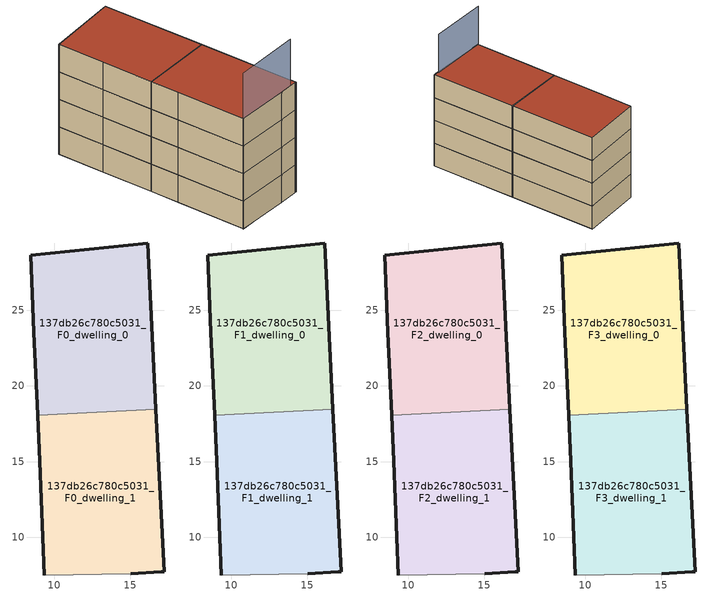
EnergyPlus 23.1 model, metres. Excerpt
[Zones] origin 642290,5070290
137db26c780c5031_F0_dwelling_0
 floor ground (EU_floor_Construction): 16.71,18.46 16.16,29.42 8.45,28.62 8.65,23.52 8.91,18.06 z0
 wall outside (EU_wall_Construction): 8.91,18.06 8.65,23.52 8.45,28.62 16.16,29.42 16.71,18.46 z0:3
 wall to 137db26c780c5031_F0_dwelling_1 (EU_wall_Construction): 16.71,18.46 8.91,18.06 z0:3
137db26c780c5031_F0_dwelling_1
 floor ground (EU_floor_Construction): 17.25,7.71 16.71,18.46 8.91,18.06 9.05,15.01 9.35,7.51 15.05,7.61 17.05,7.71 z0
 wall outside (EU_wall_Construction): 9.35,7.51 9.05,15.01 8.91,18.06 / 16.71,18.46 17.25,7.71 17.05,7.71 15.05,7.61 z0:3
 wall adiabatic (EU_wall_Construction): 15.05,7.61 9.35,7.51 z0:3
137db26c780c5031_F1_dwelling_0
 floor to 137db26c780c5031_F0_dwelling_0 (EU_floor_Construction): 16.71,18.46 16.16,29.42 8.45,28.62 8.65,23.52 8.91,18.06 z3
 wall outside (EU_wall_Construction): 8.91,18.06 8.65,23.52 8.45,28.62 16.16,29.42 16.71,18.46 z3:6
 wall to 137db26c780c5031_F1_dwelling_1 (EU_wall_Construction): 16.71,18.46 8.91,18.06 z3:6
137db26c780c5031_F1_dwelling_1
 floor to 137db26c780c5031_F0_dwelling_1 (EU_floor_Construction): 17.25,7.71 16.71,18.46 8.91,18.06 9.05,15.01 9.35,7.51 15.05,7.61 17.05,7.71 z3
 wall outside (EU_wall_Construction): 9.35,7.51 9.05,15.01 8.91,18.06 / 16.71,18.46 17.25,7.71 17.05,7.71 15.05,7.61 z3:6
 wall adiabatic (EU_wall_Construction): 15.05,7.61 9.35,7.51 z3:6
137db26c780c5031_F2_dwelling_0
 floor to 137db26c780c5031_F1_dwelling_0 (EU_floor_Construction): 16.71,18.46 16.16,29.42 8.45,28.62 8.65,23.52 8.91,18.06 z6
 wall outside (EU_wall_Construction): 8.91,18.06 8.65,23.52 8.45,28.62 16.16,29.42 16.71,18.46 z6:9
 wall to 137db26c780c5031_F2_dwelling_1 (EU_wall_Construction): 16.71,18.46 8.91,18.06 z6:9
137db26c780c5031_F2_dwelling_1
 floor to 137db26c780c5031_F1_dwelling_1 (EU_floor_Construction): 17.25,7.71 16.71,18.46 8.91,18.06 9.05,15.01 9.35,7.51 15.05,7.61 17.05,7.71 z6
 wall outside (EU_wall_Construction): 9.35,7.51 9.05,15.01 8.91,18.06 / 16.71,18.46 17.25,7.71 17.05,7.71 15.05,7.61 z6:9
 wall adiabatic (EU_wall_Construction): 15.05,7.61 9.35,7.51 z6:9
137db26c780c5031_F3_dwelling_0
 floor to 137db26c780c5031_F2_dwelling_0 (EU_floor_Construction): 16.71,18.46 16.16,29.42 8.45,28.62 8.65,23.52 8.91,18.06 z9
 wall outside (EU_wall_Construction): 8.91,18.06 8.65,23.52 8.45,28.62 16.16,29.42 16.71,18.46 z9:12
 wall to 137db26c780c5031_F3_dwelling_1 (EU_wall_Construction): 16.71,18.46 8.91,18.06 z9:12
 roof outside (EU_roof_Construction): 16.16,29.42 16.71,18.46 8.91,18.06 8.65,23.52 8.45,28.62 z12
137db26c780c5031_F3_dwelling_1
 floor to 137db26c780c5031_F2_dwelling_1 (EU_floor_Construction): 17.25,7.71 16.71,18.46 8.91,18.06 9.05,15.01 9.35,7.51 15.05,7.61 17.05,7.71 z9
 wall outside (EU_wall_Construction): 9.35,7.51 9.05,15.01 8.91,18.06 / 16.71,18.46 17.25,7.71 17.05,7.71 15.05,7.61 z9:12
 wall adiabatic (EU_wall_Construction): 15.05,7.61 9.35,7.51 z9:12
 roof outside (EU_roof_Construction): 16.71,18.46 17.25,7.71 17.05,7.71 15.05,7.61 9.35,7.51 9.05,15.01 8.91,18.06 z12
shading: 9.31,7.51 16.51,7.78 z0:17
[Building]
EU S2 Campaign: North Axis=0; Terrain=City; Solar Distribution=FullExterior
[Site:Location]
Lyon-Bron: Latitude=45.75; Longitude=5; Time Zone=1; Elevation=198
[SizingPeriod:WeatherFileDays]
AnnualSizingPeriod: Begin Month=1; Begin Day of Month=1; End Month=12; End Day of Month=31; Day of Week for Start Day=Monday; Use Weather File Daylight Saving Period=No; Use Weather File Rain and Snow Indicators=No
[MATERIAL]
EU_InternalMass_Material: Roughness=MediumRough; Thickness=0.1; Conductivity=1; Density=1800; Specific Heat=900; Thermal Absorptance=0.9; Solar Absorptance=0.7; Visible Absorptance=0.7
[MATERIAL:NOMASS] Roughness=MediumRough; Thermal Absorptance=0.9; Solar Absorptance=0.7; Visible Absorptance=0.7
Name | Thermal Resistance
EU_wall_NoMass | 2.20426
EU_roof_NoMass | 1.82421
EU_floor_NoMass | 2.14752
[CONSTRUCTION]
EU_wall_Construction: EU_wall_NoMass
EU_roof_Construction: EU_roof_NoMass
EU_floor_Construction: EU_floor_NoMass
EU_InternalMass_Construction: EU_InternalMass_Material
[ZONE] Type=1; Multiplier=1; Ceiling Height=autocalculate; Floor Area=autocalculate; Part of Total Floor Area=Yes
Name | Volume
137db26c780c5031_F0_dwelling_0; 137db26c780c5031_F1_dwelling_0; 137db26c780c5031_F2_dwelling_0; 137db26c780c5031_F3_dwelling_0 | 251.687
137db26c780c5031_F0_dwelling_1 | 251.692
137db26c780c5031_F1_dwelling_1; 137db26c780c5031_F2_dwelling_1; 137db26c780c5031_F3_dwelling_1 | 251.691
[INTERNALMASS] Construction=EU_InternalMass_Construction
Name | Zone or ZoneList | Surface Area
137db26c780c5031_F0_dwelling_0_EU_InternalMass | 137db26c780c5031_F0_dwelling_0 | 83.8955
137db26c780c5031_F0_dwelling_1_EU_InternalMass | 137db26c780c5031_F0_dwelling_1 | 83.8977
137db26c780c5031_F1_dwelling_0_EU_InternalMass | 137db26c780c5031_F1_dwelling_0 | 83.8955
137db26c780c5031_F1_dwelling_1_EU_InternalMass | 137db26c780c5031_F1_dwelling_1 | 83.8977
137db26c780c5031_F2_dwelling_0_EU_InternalMass | 137db26c780c5031_F2_dwelling_0 | 83.8955
137db26c780c5031_F2_dwelling_1_EU_InternalMass | 137db26c780c5031_F2_dwelling_1 | 83.8977
137db26c780c5031_F3_dwelling_0_EU_InternalMass | 137db26c780c5031_F3_dwelling_0 | 83.8955
137db26c780c5031_F3_dwelling_1_EU_InternalMass | 137db26c780c5031_F3_dwelling_1 | 83.8977
[OTHEREQUIPMENT] Fuel Type=Electricity; Design Level Calculation Method=Watts/Area; Power per Zone Floor Area=1; Fraction Latent=0; Fraction Radiant=0; Fraction Lost=0; Carbon Dioxide Generation Rate=0; EndUse Subcategory=EU_Step8_InternalGains
Name | Zone or ZoneList or Space or SpaceList | Schedule
EU_Step8_InternalGain_137db26c780c5031_F0_dwelling_0_f000 | 137db26c780c5031_F0_dwelling_0 | EU_Step8_GainSchedule_137db26c780c5031_F0_dwelling_0_f000
EU_Step8_InternalGain_137db26c780c5031_F0_dwelling_1_f000 | 137db26c780c5031_F0_dwelling_1 | EU_Step8_GainSchedule_137db26c780c5031_F0_dwelling_1_f000
EU_Step8_InternalGain_137db26c780c5031_F1_dwelling_0_f000 | 137db26c780c5031_F1_dwelling_0 | EU_Step8_GainSchedule_137db26c780c5031_F1_dwelling_0_f000
EU_Step8_InternalGain_137db26c780c5031_F1_dwelling_1_f000 | 137db26c780c5031_F1_dwelling_1 | EU_Step8_GainSchedule_137db26c780c5031_F1_dwelling_1_f000
EU_Step8_InternalGain_137db26c780c5031_F2_dwelling_0_f000 | 137db26c780c5031_F2_dwelling_0 | EU_Step8_GainSchedule_137db26c780c5031_F2_dwelling_0_f000
EU_Step8_InternalGain_137db26c780c5031_F2_dwelling_1_f000 | 137db26c780c5031_F2_dwelling_1 | EU_Step8_GainSchedule_137db26c780c5031_F2_dwelling_1_f000
EU_Step8_InternalGain_137db26c780c5031_F3_dwelling_0_f000 | 137db26c780c5031_F3_dwelling_0 | EU_Step8_GainSchedule_137db26c780c5031_F3_dwelling_0_f000
EU_Step8_InternalGain_137db26c780c5031_F3_dwelling_1_f000 | 137db26c780c5031_F3_dwelling_1 | EU_Step8_GainSchedule_137db26c780c5031_F3_dwelling_1_f000
[ZONEVENTILATION:DESIGNFLOWRATE] Schedule=EU_AlwaysOn; Design Flow Rate Calculation Method=AirChanges/Hour; Air Changes per Hour=0.567084; Ventilation Type=Natural; Fan Pressure Rise=0; Fan Total Efficiency=1; Constant Term Coefficient=1; Temperature Term Coefficient=0; Velocity Term Coefficient=0; Velocity Squared Term Coefficient=0; Minimum Indoor Temperature=-100; Maximum Indoor Temperature=100; Delta Temperature=-100; Minimum Outdoor Temperature=-100; Maximum Outdoor Temperature=100; Maximum Wind Speed=40
Name | Zone or ZoneList or Space or SpaceList
EU_ConstantAir_137db26c780c5031_F0_dwelling_0 | 137db26c780c5031_F0_dwelling_0
EU_ConstantAir_137db26c780c5031_F0_dwelling_1 | 137db26c780c5031_F0_dwelling_1
EU_ConstantAir_137db26c780c5031_F1_dwelling_0 | 137db26c780c5031_F1_dwelling_0
EU_ConstantAir_137db26c780c5031_F1_dwelling_1 | 137db26c780c5031_F1_dwelling_1
EU_ConstantAir_137db26c780c5031_F2_dwelling_0 | 137db26c780c5031_F2_dwelling_0
EU_ConstantAir_137db26c780c5031_F2_dwelling_1 | 137db26c780c5031_F2_dwelling_1
EU_ConstantAir_137db26c780c5031_F3_dwelling_0 | 137db26c780c5031_F3_dwelling_0
EU_ConstantAir_137db26c780c5031_F3_dwelling_1 | 137db26c780c5031_F3_dwelling_1
[HVACTEMPLATE:THERMOSTAT] Constant Heating Setpoint=20; Constant Cooling Setpoint=50
EU_HeatOnly_137db26c780c5031_F0_dwelling_0; EU_HeatOnly_137db26c780c5031_F0_dwelling_1; EU_HeatOnly_137db26c780c5031_F1_dwelling_0; EU_HeatOnly_137db26c780c5031_F1_dwelling_1; EU_HeatOnly_137db26c780c5031_F2_dwelling_0; EU_HeatOnly_137db26c780c5031_F2_dwelling_1; EU_HeatOnly_137db26c780c5031_F3_dwelling_0; EU_HeatOnly_137db26c780c5031_F3_dwelling_1
[HVACTEMPLATE:ZONE:IDEALLOADSAIRSYSTEM] System Availability Schedule=EU_AlwaysOn; Maximum Heating Supply Air Temperature=50; Minimum Cooling Supply Air Temperature=13; Maximum Heating Supply Air Humidity Ratio=0.0156; Minimum Cooling Supply Air Humidity Ratio=0.0077; Heating Limit=NoLimit; Cooling Limit=NoLimit; Heating Availability Schedule=EU_AlwaysOn; Cooling Availability Schedule=EU_CoolingOff; Dehumidification Control Type=ConstantSensibleHeatRatio; Cooling Sensible Heat Ratio=0.7; Dehumidification Setpoint=60; Humidification Control Type=None; Humidification Setpoint=30; Outdoor Air Method=None; Outdoor Air Flow Rate per Person=0.00944; Outdoor Air Flow Rate per Zone Floor Area=0; Outdoor Air Flow Rate per Zone=0; Demand Controlled Ventilation Type=None; Outdoor Air Economizer Type=NoEconomizer; Heat Recovery Type=None; Sensible Heat Recovery Effectiveness=0.7; Latent Heat Recovery Effectiveness=0.65
Name | Template Thermostat
137db26c780c5031_F0_dwelling_0 | EU_HeatOnly_137db26c780c5031_F0_dwelling_0
137db26c780c5031_F0_dwelling_1 | EU_HeatOnly_137db26c780c5031_F0_dwelling_1
137db26c780c5031_F1_dwelling_0 | EU_HeatOnly_137db26c780c5031_F1_dwelling_0
137db26c780c5031_F1_dwelling_1 | EU_HeatOnly_137db26c780c5031_F1_dwelling_1
137db26c780c5031_F2_dwelling_0 | EU_HeatOnly_137db26c780c5031_F2_dwelling_0
137db26c780c5031_F2_dwelling_1 | EU_HeatOnly_137db26c780c5031_F2_dwelling_1
137db26c780c5031_F3_dwelling_0 | EU_HeatOnly_137db26c780c5031_F3_dwelling_0
137db26c780c5031_F3_dwelling_1 | EU_HeatOnly_137db26c780c5031_F3_dwelling_1
[SIZING:ZONE] Zone Cooling Design Supply Air Temperature Input Method=SupplyAirTemperature; Zone Cooling Design Supply Air Temperature=13; Zone Heating Design Supply Air Temperature Input Method=SupplyAirTemperature; Zone Heating Design Supply Air Temperature=50; Zone Cooling Design Supply Air Humidity Ratio=0.008; Zone Heating Design Supply Air Humidity Ratio=0.008; Cooling Design Air Flow Method=DesignDay; Cooling Design Air Flow Rate=0; Cooling Minimum Air Flow per Zone Floor Area=0.000762; Cooling Minimum Air Flow=0; Cooling Minimum Air Flow Fraction=0.2; Heating Design Air Flow Method=DesignDay; Heating Design Air Flow Rate=0; Heating Maximum Air Flow per Zone Floor Area=0.002032; Heating Maximum Air Flow=0.141576; Heating Maximum Air Flow Fraction=0.3; Account for Dedicated Outdoor Air System=No; Dedicated Outdoor Air System Control Strategy=NeutralSupplyAir; Dedicated Outdoor Air Low Setpoint Temperature for Design=autosize; Dedicated Outdoor Air High Setpoint Temperature for Design=autosize; Zone Load Sizing Method=Sensible Load Only No Latent Load; Zone Latent Cooling Design Supply Air Humidity Ratio Input Method=HumidityRatioDifference; Zone Cooling Design Supply Air Humidity Ratio Difference=0.005; Zone Latent Heating Design Supply Air Humidity Ratio Input Method=HumidityRatioDifference; Zone Humidification Design Supply Air Humidity Ratio Difference=0.005
137db26c780c5031_F0_dwelling_0; 137db26c780c5031_F0_dwelling_1; 137db26c780c5031_F1_dwelling_0; 137db26c780c5031_F1_dwelling_1; 137db26c780c5031_F2_dwelling_0; 137db26c780c5031_F2_dwelling_1; 137db26c780c5031_F3_dwelling_0; 137db26c780c5031_F3_dwelling_1
[SCHEDULE:CONSTANT]
Name | Hourly Value
EU_AlwaysOn | 1
EU_CoolingOff | 0
[SCHEDULE:FILE] Column Number=1; Rows to Skip at Top=0; Number of Hours of Data=8760; Column Separator=Comma; Interpolate to Timestep=No; Minutes per Item=60; Adjust Schedule for Daylight Savings=Yes
Name | File
EU_Step8_GainSchedule_137db26c780c5031_F0_dwelling_0_f000 | ../../schedules/137db26c780c5031/137db26c780c5031_F0_dwelling_0_f000_gain.csv
EU_Step8_GainSchedule_137db26c780c5031_F0_dwelling_1_f000 | ../../schedules/137db26c780c5031/137db26c780c5031_F0_dwelling_1_f000_gain.csv
EU_Step8_GainSchedule_137db26c780c5031_F1_dwelling_0_f000 | ../../schedules/137db26c780c5031/137db26c780c5031_F1_dwelling_0_f000_gain.csv
EU_Step8_GainSchedule_137db26c780c5031_F1_dwelling_1_f000 | ../../schedules/137db26c780c5031/137db26c780c5031_F1_dwelling_1_f000_gain.csv
EU_Step8_GainSchedule_137db26c780c5031_F2_dwelling_0_f000 | ../../schedules/137db26c780c5031/137db26c780c5031_F2_dwelling_0_f000_gain.csv
EU_Step8_GainSchedule_137db26c780c5031_F2_dwelling_1_f000 | ../../schedules/137db26c780c5031/137db26c780c5031_F2_dwelling_1_f000_gain.csv
EU_Step8_GainSchedule_137db26c780c5031_F3_dwelling_0_f000 | ../../schedules/137db26c780c5031/137db26c780c5031_F3_dwelling_0_f000_gain.csv
EU_Step8_GainSchedule_137db26c780c5031_F3_dwelling_1_f000 | ../../schedules/137db26c780c5031/137db26c780c5031_F3_dwelling_1_f000_gain.csv
